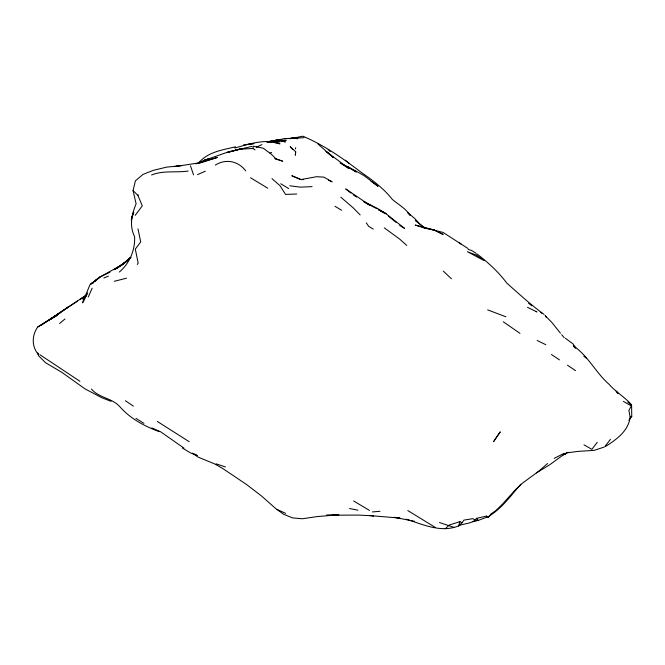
<?xml version="1.0" encoding="UTF-8"?>
<svg xmlns="http://www.w3.org/2000/svg" width="665" height="665" viewBox="0 0 665 665"><rect width="100%" height="100%" fill="white"/><g stroke="black" fill="none" stroke-linecap="round" stroke-linejoin="round"><path stroke-width="1" d="M255.036 149.958L253.024 148.486L253.199 146.209L263.265 148.237L270.921 153.856L276.914 159.7M295.684 151.778L295.318 155.078L295.684 151.778L290.214 146.624L292.849 149.6M295.451 148.935L295.726 147.721M119.376 272.002C129.517 263.548 135.336 249.832 134.596 236.665C129.259 225.743 131.57 214.562 136.117 203.856L133.058 190.622L135.394 180.863L142.933 174.454L153.158 170.381L166.682 167.114L181.794 165.668M623.388 401.402L631.276 405.916L628.866 410.446L630.146 417.138C628.533 430.887 616.455 439.557 605.624 446.406M547.611 463.497L538.949 471.078L522.582 483.073L515.417 489.714L502.607 504.004L495.658 510.795L490.953 513.929L488.542 517.328L487.42 516.954L478.177 520.437L475.284 520.08L472.89 518.667L463.962 520.105L462.025 522.79L459.972 521.618L458.559 525.924C440.953 533.064 422.907 524.502 406.174 519.149M88.295 296.972L92.144 288.186M41.014 325.301L56.808 315.218L37.672 327.064C31.82 335.268 31.554 346.54 38.246 354.32L37.772 352.924L38.686 355.908L45.553 362.708L61.903 372.392L85.087 388.925L101.969 397.811L111.047 401.319M604.352 447.005L594.261 450.355L578.317 451.36L566.115 452.94L565.233 454.112L564.02 453.422L563.322 454.852L549.465 464.943L536.381 472.906M83.748 300.863L85.976 296.44M87.697 292.808L83.083 299.973L86.3 295.435M137.289 264.446L138.17 263.107L135.311 249.126L140.697 241.927L137.979 228.86M83.3 301.744L82.51 302.874L89.825 285.052L90.814 284.063L99.958 276.997L121.471 265.094L130.415 257.954L122.867 264.354L113.698 269.724L123.2 264.013L115.328 269.134L126.109 261.545L116.691 268.377L125.012 262.467M135.195 215.335L142.302 205.859L137.896 195.344L138.229 194.887M488.542 517.328L486.414 516.106L476.564 518.351C472.657 524.153 464.295 523.014 458.559 525.924L462.025 522.79M597.261 442.308L591.858 449.349L583.978 444.827M628.857 420.305L631.75 416.539L631.6 405.176L627.802 402.101M605.067 446.331L610.478 439.299M87.09 294.487L83.782 298.394L85.785 296.274M520.786 484.211C510.986 495.583 502.008 508.127 489.041 516.165M198.253 163.415C207.422 151.961 222.21 150.057 235.476 146.815M124.056 263.49L128.653 259.325M130.481 257.555L125.087 262.401L131.005 257.305M94.596 281.42L100.016 276.964M122.867 264.354L130.756 257.43M445.209 528.8L449.241 525.034L459.972 521.618M53.832 317.579L56.625 315.21M59.567 323.531L64.954 318.976M94.63 281.486L99.958 276.997L109.983 272.234M55.262 316.341L56.633 315.185M55.37 316.307L61.313 311.577L86.475 295.044M55.469 316.241L60.207 312.5L57.323 314.612M51.521 318.743L60.207 312.5M59.019 313.373L49.293 320.006L77.473 301.087M60.249 312.5L37.672 327.064M51.562 318.718L56.5 315.202M59.385 313.124L68.719 306.715L67.439 307.529M85.76 295.626L80.033 299.466L86.051 295.459M554.186 458.36L564.02 453.422M568.01 452.308L563.322 454.852L565.233 454.112M256.358 147.289L261.944 144.596M92.344 283.406L93.79 282.708M197.497 174.637L205.344 171.196M195.884 163.906L205.377 159.783L208.951 158.844L203.956 160.498L227.962 152.027L239.857 149.068L226.715 152.618L251.96 146.342M103.848 278.003L108.403 276.125M269.924 153.141L271.661 152.484M630.146 417.138L631.75 416.539M215.335 165.078C225.809 158.436 238.328 161.063 245.726 170.855M291.395 138.495L302.808 136.2C324.038 145.053 343.198 158.627 361.444 172.501C372.733 180.298 383.647 188.386 392.2 199.276C398.16 204.438 405.584 208.303 409.923 215.069M290.929 138.694L293.672 137.722L297.629 138.677M151.595 174.962C163.258 170.215 176.025 172.875 188.153 171.03M201.944 162.476L217.463 157.397L197.829 163.091L174.612 166.591M199.001 163.399L200.963 162.784M272.833 141.047L284.362 138.628L297.621 138.154L284.362 138.628M234.745 147.979C249.333 144.122 265.185 138.328 280.023 143.823L273.431 142.393M294.711 137.988L292.234 138.12L297.662 138.694M289.923 138.736L293.672 137.722M114.322 281.303L126.55 278.17M472.757 521.784L478.177 520.437L476.564 518.351M235.335 150.174L237.172 149.725M272.966 141.263L274.404 140.947M174.538 166.632L179.193 165.627L177.447 165.967M280.439 140.972L285.46 141.928L278.145 139.866L267.829 141.844L276.416 140.199L286.224 140.357L280.314 140.648M267.33 141.919L278.145 139.866M240.954 148.885L239.433 149.118L245.111 148.337M243.481 144.962L253.955 143.59L246.881 144.529M267.313 142.011L278.951 140.922L266.84 141.944L279.907 141.736L268.726 141.379L271.553 141.986M372.392 511.942L380.014 511.277M192.476 453.106L197.862 456.996L214.862 464.012L222.85 468.592L246.482 484.452L261.569 496.024L275.9 508.717L283.598 514.278L292.583 517.919L302.367 518.758L317.213 516.58L338.876 514.768L332.65 515.25M304.021 137.705L285.884 138.619M241.362 149.085L253.024 148.486M296.715 194.022L285.534 194.421L279.99 185.643L271.993 178.669M312.093 186.632L300.322 187.148L289.815 185.784M326.665 515.225L334.944 515.092M326.598 515.234L358.502 515.084L373.647 515.841L371.86 515.732M303.622 179.583L301.046 179.558L316.64 176.699L323.855 177.123L332.118 181.844L328.502 180.215M399.549 518.052L369.582 515.583M334.37 515.018L336.332 515.101L335.659 515.076M399.856 517.869L394.27 517.337L414.47 521.277M274.695 158.519L282.633 161.179L275.576 158.819M349.574 508.526L357.911 510.171M423.397 227.646L434.669 230.132L433.447 229.699L443.156 234.504L434.669 230.132L415.218 225.053L423.397 227.646L443.048 232.418L468.027 248.519M439.499 522.524L453.946 527.37M468.168 249.383L471.826 250.597L476.198 253.373M216.117 463.838L225.452 466.963M505.882 316.789L487.669 309.873M151.82 427.944L160.664 431.793L183.972 448.135M276.964 509.39L285.701 513.388M375.534 208.062L376.681 208.602M159.243 431.66C144.563 426.19 130.722 418.942 120.149 407.038C112.468 398.019 99.035 398.061 91.404 389.067M537.179 340.497L545.79 344.694M355.376 170.755L347.828 166.998L356.357 172.052L348.344 166.965L342.392 164.272M527.52 307.338L536.963 311.943L536.181 311.42M374.686 207.638L363.497 201.512M378.402 209.542L386.132 213.789L404.603 228.403L399.69 225.402M363.589 201.42L378.069 208.785L386.132 213.789L378.244 209.4M369.491 510.437L353.655 500.978M355.642 170.872L363.921 175.56L370.629 180.572M194.612 454.02L197.281 455.567L190.639 452.981L182.484 448.11M425.924 228.452L422.375 226.324L415.484 220.098M407.828 510.587L435.4 527.486M334.952 206.283L341.635 210.248M373.289 229.093L368.693 226.366L366.282 222.817M378.302 209.508L384.461 213.191M363.597 201.545L370.305 205.576L345.7 188.91L350.929 193.041M267.771 188.212L250.53 177.755M280.755 183.739L288.685 188.577M189.184 441.701L157.306 421.435M340.023 162.983L348.851 168.461L326.041 151.379L330.405 155.086M135.959 418.343L143.923 423.372M79.925 381.294L39.883 354.711M353.165 194.812L356.59 197.089M551.468 354.528L559.481 359.865M425.226 228.27L415.243 220.522M125.361 400.729L133.382 406.115M422.375 226.324L425.583 228.494M519.988 333.356L503.28 321.802M567.494 365.193L575.524 370.663M384.254 227.837L399.59 239.034L406.739 245.418M540.628 312.334L542.241 313.498M370.372 180.73L378.069 186.283L371.486 181.312M565.408 338.269L573.039 343.921L575.807 348.003M388.343 216.083L396.016 222.351M575.308 348.152L573.272 345.825C588.043 355.659 595.79 372.741 609.09 384.328C615.748 391.959 624.618 396.963 631.309 404.553M528.542 303.257L531.759 305.75M544.095 314.437C530.795 304.778 518.858 293.839 506.614 282.899C498.368 271.736 488.01 262.5 477.121 254.005M345.343 160.19L349 163.258M583.837 356.166L586.198 358.161M486.414 516.106L487.42 516.954M340.788 197.148L353.364 208.012L360.156 214.92M330.347 154.978L318.028 144.031M459.149 242.467L461.311 244.363M451.41 278.76L443.256 271.079M133.058 190.622L137.896 195.344M328.211 149.417L330.173 151.612M418.393 222.567L414.952 218.702L407.678 212.526L409.931 215.186M560.445 333.198L551.742 322.317L545.109 315.559L546.148 317.205M561.709 334.711L564.244 337.745M616.056 390.978L617.768 393.181M616.879 392.001L618.151 393.647M190.473 165.834L193.532 174.862M132.219 216.391L131.279 220.04L133.723 211.944L132.219 216.391M498.717 433.929L493.546 441.71L500.288 431.851L498.717 433.929M97.622 278.81L90.814 284.063L98.794 277.937L97.622 278.81M300.888 179.558L291.968 175.826L300.888 179.558M476.456 255.119L467.387 251.727L484.245 260.655L476.456 255.119M333.315 157.563L331.86 156.325L333.315 157.563"/></g></svg>
